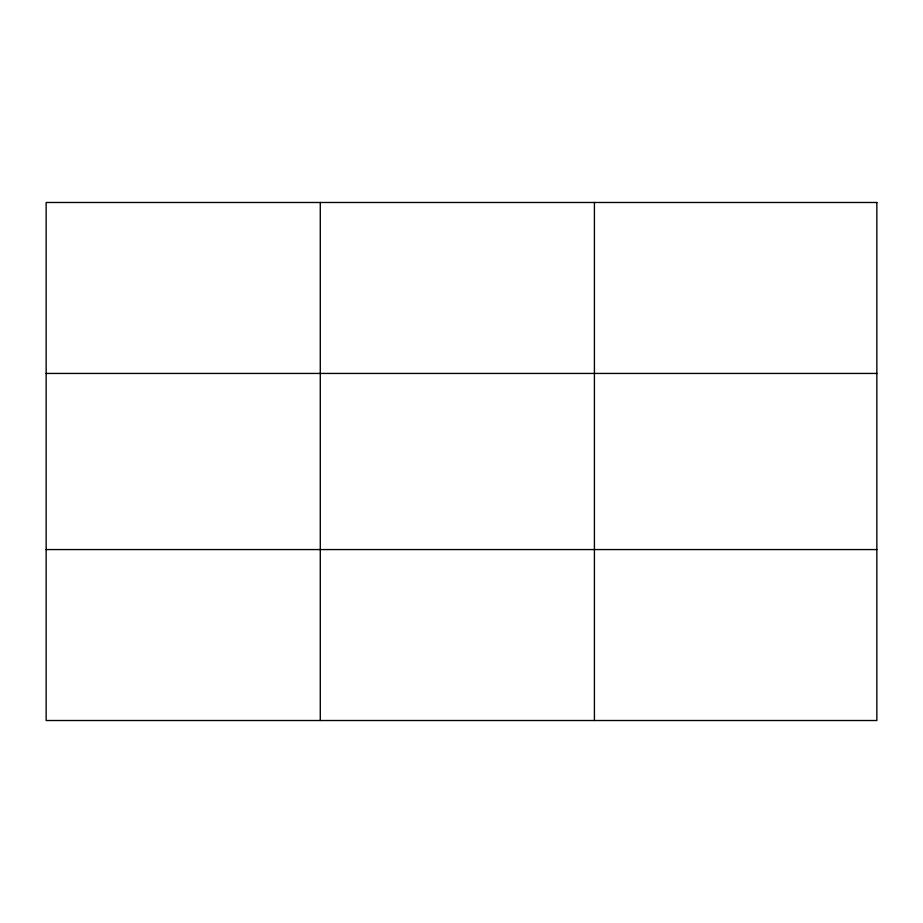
<?xml version="1.0" encoding="UTF-8"?>
<svg xmlns="http://www.w3.org/2000/svg" width="923" height="923" viewBox="0 0 923 923"><rect width="100%" height="100%" fill="white"/><g stroke="black" fill="none" stroke-linecap="round" stroke-linejoin="round"><path stroke-width="1.38" d="M320.281 202.483L320.281 720.517M594.412 202.483L594.412 720.517M46.15 373.434L876.85 373.434M46.15 549.566L876.85 549.566M876.85 202.483L876.85 720.517L46.15 720.517L46.15 202.483L876.85 202.483"/></g></svg>
